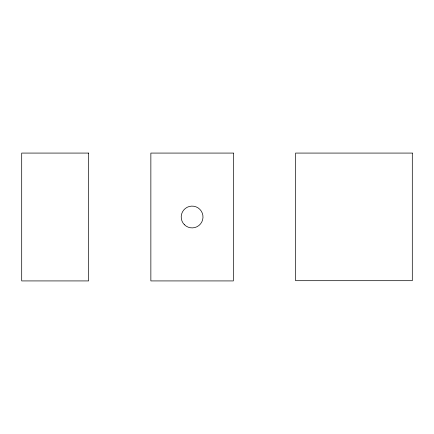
<?xml version="1.0" encoding="UTF-8"?>
<svg xmlns="http://www.w3.org/2000/svg" width="434" height="434" viewBox="0 0 434 434"><rect width="100%" height="100%" fill="white"/><g stroke="black" fill="none" stroke-linecap="round" stroke-linejoin="round"><path stroke-width="0.65" d="M88.617 153.077L21.7 153.077L21.7 280.923L88.617 280.923L88.617 153.077M233.34 153.077L150.858 153.077L150.858 280.923L233.34 280.923L233.34 153.077M412.3 153.077L295.587 153.077L295.587 280.689L412.3 280.689L412.3 153.077M184.396 224.703A10.893 10.893 0 0 0 202.624 219.821A10.893 10.893 0 0 0 189.284 206.476A10.893 10.893 0 0 0 184.396 224.703"/></g></svg>
